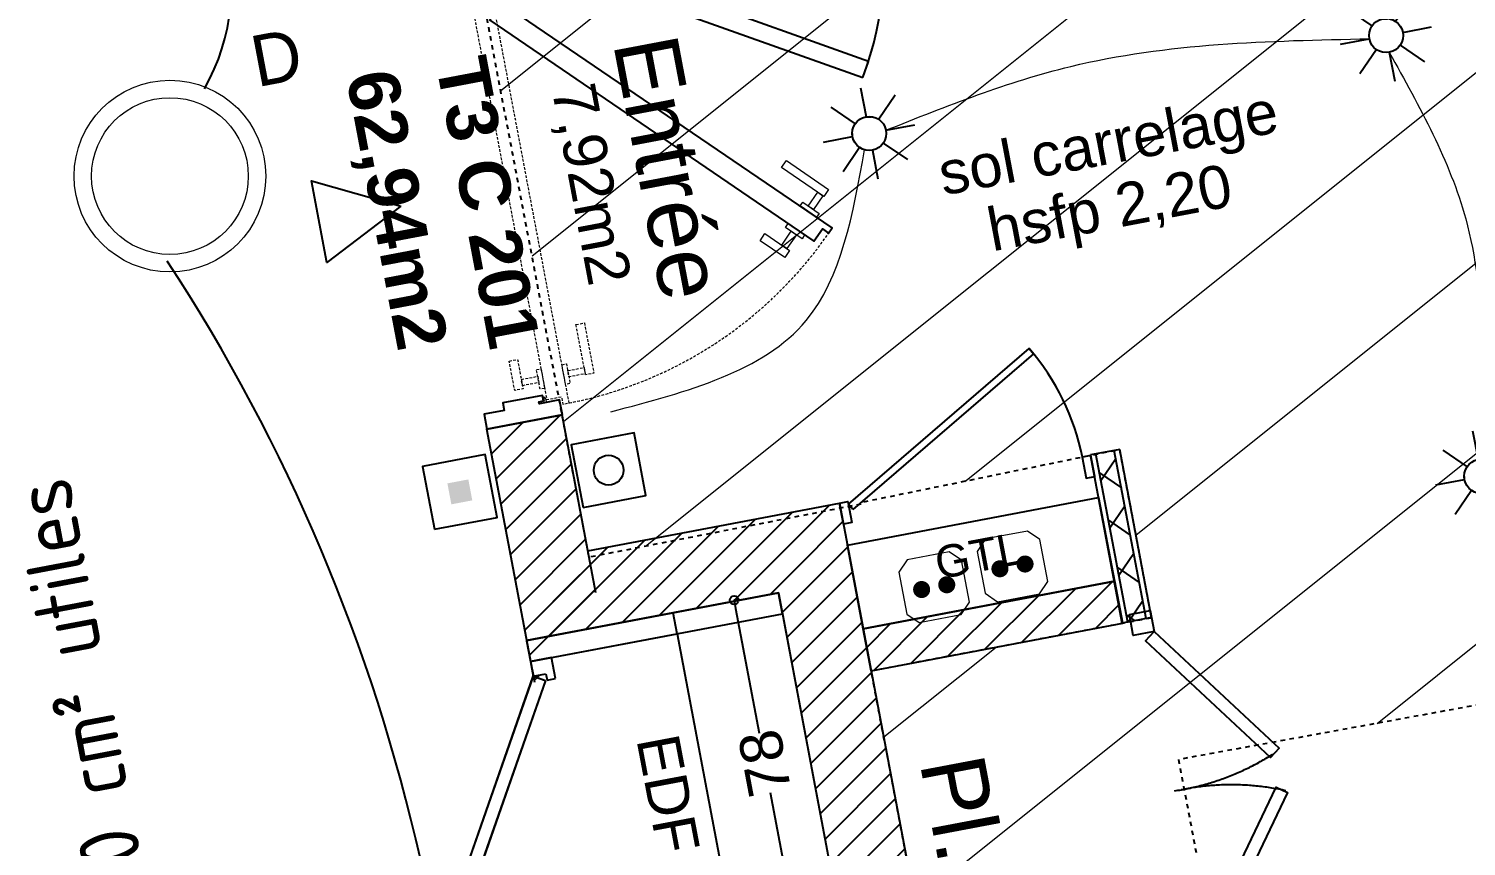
# Model space of a CAD drawing. Header units: centimetres. Extents: x 187368 to 251255, y -383447 to -322514.
# Drawn here: x 203335 to 206708, y -360285 to -358367 of the extents above; entities that cross this region are included whole.
import ezdxf

# ---------------------------------------------------------------- set-up
doc = ezdxf.new("R2010")
doc.units = ezdxf.units.CM
doc.header["$PDMODE"] = 67
for name, pattern in [('Style de ligne -1', [0.41664, 0.20828, -0.20836]), ('Style de ligne -16', [0.192476, 0.123031, -0.069444]), ('Style de ligne -2', [0.694425, 0.48607, -0.208355])]:
    doc.linetypes.add(name, pattern=pattern)
doc.layers.get('0').update_dxf_attribs({"color": 252})
doc.layers.add('3-BAT C-Niveau 2', color=252, linetype='Continuous')
doc.layers.add('prlm-MOD-PB', color=123, linetype='Continuous')
for name, color, linetype, lineweight in [('prlm-ELEC-BT', 1, 'Continuous', 25), ('prlm-ELEC-CFO', 1, 'Continuous', 25), ('RESERAVTION', 5, 'Continuous', 25)]:
    doc.layers.add(name, color=color, linetype=linetype, lineweight=lineweight)
doc.styles.add('Arial', font='arial.ttf', dxfattribs={"height": 100})
doc.styles.add('Geneva', font='arial.ttf')
doc.styles.add('Geneva (bold)', font='arialbd.ttf')
doc.styles.add('Helvetica', font='arial.ttf')
doc.styles.add('prlm-elec-cfo', font='comic.ttf', dxfattribs={"height": 12})
doc.styles.get("Standard").update_dxf_attribs({"font": 'isocp.shx', "height": 100})
doc.dimstyles.get("Standard").update_dxf_attribs({"dimtxt": 100, "dimasz": 20, "dimexe": 0.18, "dimexo": 0.0625, "dimgap": 0, "dimtad": 0, "dimtoh": 1, "dimdec": 0, "dimlfac": 0.1, "dimzin": 0, "dimdsep": 46, "dimtxsty": 'Arial', "dimblk": 'ORIGIN', "dimcen": 0.09, "dimclrd": 256, "dimclre": 256, "dimclrt": 256, "dimadec": 0, "dimazin": 0, "dimtfac": 1, "dimtdec": 0, "dimtofl": 0, "dimtmove": 0, "dimatfit": 3, "dimldrblk": 'ORIGIN', "dimfxl": 1, "dimtolj": 1, "dimtzin": 0, "dimlwd": -1, "dimlwe": 25, "dimarcsym": 0})
pattern_1 = [(45, (67117.507, 115456.283), (-31.2347524, 39.0434405), [])]

# ---------------------------------------------------------------- blocks, each defined once
blk = doc.blocks.new('Groupe-217-1')
at = {"linetype": 'Continuous'}
for p, q in [((13817.16, -47519.55), (13830.74, -47591.27)), ((13762.98, -47529.81), (13758.07, -47530.74)), ((13758.07, -47530.74), (13758.72, -47534.18)), ((13763.91, -47534.72), (13762.98, -47529.81)), ((13736.63, -47597.34), (13758.72, -47534.18)), ((13758.72, -47534.18), (13761.67, -47533.62)), ((13758.72, -47534.18), (13761.55, -47535.17)), ((13761.67, -47533.62), (13761.95, -47535.09)), ((13761.95, -47535.09), (13763.91, -47534.72)), ((13761.55, -47535.17), (13739.46, -47598.33)), ((13739.46, -47598.33), (13736.63, -47597.34)), ((13771, -47599.02), (13773.95, -47598.47)), ((13771.65, -47602.46), (13771, -47599.02)), ((13773.67, -47596.99), (13775.64, -47596.62)), ((13773.95, -47598.47), (13773.67, -47596.99)), ((13775.64, -47596.62), (13776.57, -47601.53)), ((13776.57, -47601.53), (13771.65, -47602.46))]:
    blk.add_line(p, q, dxfattribs=at)
at = {"linetype": 'Continuous', "flags": 128}
blk.add_lwpolyline([(13758.07, -47530.74), (13817.16, -47519.55), (13816.23, -47514.64), (13757.14, -47525.82)], close=True, dxfattribs=at)
at = {"linetype": 'Continuous'}
blk.add_arc((13756.86, -47524.35), 76, 256.7654, 280.7231, dxfattribs=at)
at = {"insert": (13790.38, -47561.77), "char_height": 9.966, "width": 55.6525, "attachment_point": 5, "rotation": 280.7231, "line_spacing_factor": 0.72537, "style": 'Geneva'}
blk.add_mtext('EDF', dxfattribs=at)
blk = doc.blocks.new('Groupe-108-1')
at = {"linetype": 'Continuous', "flags": 128}
for points in [[(13903.49, -47518.81), (13904.42, -47523.73), (13899.51, -47524.66), (13898.58, -47519.74)], [(13904.42, -47523.73), (13933.74, -47551.1), (13931.71, -47553.27), (13902.39, -47525.9)], [(13915.74, -47596.41), (13933.02, -47560.22), (13935.71, -47561.5), (13918.43, -47597.69)], [(13914.44, -47603.54), (13913.51, -47598.62), (13918.43, -47597.69), (13919.36, -47602.61)]]:
    blk.add_lwpolyline(points, close=True, dxfattribs=at)
at = {"linetype": 'Style de ligne -2', "ltscale": 50.8}
for centre, start, end in [((13900.35, -47502.22), 278.5248, 303.8481), ((13922.5, -47619.2), 77.5991, 102.9224)]:
    blk.add_arc(centre, 59.53, start, end, dxfattribs=at)
blk = doc.blocks.new('xi.gtl')
at = {"linetype": 'Continuous', "flags": 128}
for points in [[(2.8, 22.99), (2.02, 24.35), (50.51, 52.34), (51.28, 50.98)], [(0, 25), (2.02, 25), (2.02, 20), (0, 20)], [(60, 25), (57.98, 25), (57.98, 20), (60, 20)], [(0, 15), (60, 15), (60, -5), (0, -5)]]:
    blk.add_lwpolyline(points, close=True, dxfattribs=at)
at = {"linetype": 'Continuous'}
blk.add_arc((2.02, 24.35), 55.99, 0.6678, 30, dxfattribs=at)
at = {"insert": (19.5, 10.66), "char_height": 7.565, "attachment_point": 1, "line_spacing_factor": 0.834288, "style": 'Helvetica'}
blk.add_mtext('GTL', dxfattribs=at)
at = {"flags": 1}
blk.add_attdef('GTL', (0, -5), '', height=0.018, dxfattribs=at)
blk = doc.blocks.new('xi.edf73')
at = {"linetype": 'Continuous'}
for p, q in [((0, 0), (73, 0)), ((5, -30), (0, -30)), ((0, -30), (0, -35)), ((5, -32), (5, -30)), ((68, -32), (68, -30)), ((68, -30), (73, -30)), ((73, -30), (73, -35)), ((3.5, -35), (3.5, -32)), ((3.5, -32), (5, -32)), ((3.5, -35), (5, -32.4)), ((5, -32.4), (62.95, -65.86)), ((69.5, -32), (68, -32)), ((69.5, -35), (69.5, -32)), ((0, -35), (3.5, -35)), ((61.45, -68.46), (3.5, -35)), ((73, -35), (69.5, -35)), ((62.95, -65.86), (61.45, -68.46))]:
    blk.add_line(p, q, dxfattribs=at)
at = {"linetype": 'Continuous', "flags": 128}
for points in [[(0, -35), (0, 0), (-5, 0), (-5, -35)], [(78, -35), (73, -35), (73, 0), (78, 0)]]:
    blk.add_lwpolyline(points, close=True, dxfattribs=at)
at = {"linetype": 'Continuous'}
blk.add_arc((-6.5, -35), 76, 336.0423, 0, dxfattribs=at)
at = {"insert": (36.5, -9.03), "char_height": 9.966, "width": 55.6525, "attachment_point": 5, "line_spacing_factor": 0.72537, "style": 'Geneva'}
blk.add_mtext('EDF', dxfattribs=at)
blk = doc.blocks.new('xi.TXT-VBgaz')
at = {"layer": 'prlm-MOD-PB', "insert": (0, 0), "char_height": 14, "width": 256.4416, "attachment_point": 1}
blk.add_mtext('VB gaine gaz 100 cm² utiles', dxfattribs=at)
blk = doc.blocks.new('xi.PCGTL')
at = {"layer": 'prlm-ELEC-CFO', "color": 0, "lineweight": 0}
blk.add_lwpolyline([(-7.5, -5), (-5, -7.5), (5, -7.5), (7.5, -5), (7.5, 5), (5, 7.5), (-5, 7.5), (-7.5, 5)], close=True, dxfattribs=at)
at = {"layer": 'prlm-ELEC-CFO', "color": 0, "linetype": 'ByBlock', "lineweight": 5, "const_width": 2}
for points in [[(-4, 0, 1), (-2, 0, 1)], [(2, 0, 1), (4, 0, 1)]]:
    blk.add_lwpolyline(points, format="xyb", close=True, dxfattribs=at)
blk = doc.blocks.new('xi.BSO')
at = {"layer": 'prlm-ELEC-CFO', "lineweight": 5}
blk.add_hatch(color=0, dxfattribs=at).paths.add_polyline_path([(-2.5, -2.5), (2.5, -2.5), (2.5, 2.5), (-2.5, 2.5)])
at = {"layer": 'prlm-ELEC-CFO', "color": 0, "flags": 128}
blk.add_lwpolyline([(-7.5, -7.5), (7.5, -7.5), (7.5, 7.5), (-7.5, 7.5)], close=True, dxfattribs=at)
blk = doc.blocks.new('xi.BP')
at = {"layer": 'prlm-ELEC-CFO', "color": 0, "flags": 128}
blk.add_lwpolyline([(-7.5, -7.5), (7.5, -7.5), (7.5, 7.5), (-7.5, 7.5)], close=True, dxfattribs=at)
at = {"layer": 'prlm-ELEC-CFO', "color": 0}
blk.add_circle((0, 0), 3.5, dxfattribs=at)
blk = doc.blocks.new('xi.SPOT')
at = {"color": 0, "lineweight": 5}
blk.add_wipeout([(-4, 0), (-2.83, -2.83), (0, -4), (2.83, -2.83), (4, 0), (2.83, 2.83), (0, 4), (-2.83, 2.83)], dxfattribs=at).dxf.layer = 'prlm-ELEC-CFO'
at = {"layer": 'prlm-ELEC-CFO', "color": 0, "linetype": 'ByBlock', "lineweight": -2, "flags": 128}
for points in [[(0, 10.88), (0, 4)], [(-7.69, 7.69), (-2.83, 2.83)], [(7.69, 7.69), (2.83, 2.83)], [(-10.88, 0), (-4, 0)], [(4, 0), (10.88, 0)], [(-2.83, -2.83), (-7.69, -7.69)], [(2.83, -2.83), (7.69, -7.69)], [(0, -4), (0, -10.88)]]:
    blk.add_lwpolyline(points, dxfattribs=at)
at = {"layer": 'prlm-ELEC-CFO', "color": 0, "linetype": 'ByBlock', "lineweight": -2}
blk.add_circle((0, 0), 4, dxfattribs=at)
blk = doc.blocks.new('xi.lumD')
at = {"layer": 'prlm-ELEC-CFO', "color": 0, "linetype": 'ByBlock', "lineweight": 13}
for radius in [22.49, 18.39]:
    blk.add_circle((0, 0), radius, dxfattribs=at)
blk = doc.blocks.new('_Origin')
at = {"color": 0, "linetype": 'ByBlock', "lineweight": -2}
blk.add_line((0, 0), (-1, 0), dxfattribs=at)
blk.add_circle((0, 0), 0.5, dxfattribs=at)
blk = doc.blocks.new('*D415')
at = {"layer": 'Defpoints', "color": 0, "transparency": 16777216}
for p in [(205002.1, -359705), (205134.5, -360471.7), (205146.9, -360469.4)]:
    blk.add_point(p, dxfattribs=at)
at = {"layer": 'RESERAVTION', "lineweight": 25, "transparency": 16777216}
for p, q in [((205002.1, -359705), (204989.6, -359707.4)), ((205146.8, -360469.4), (205134.3, -360471.7))]:
    blk.add_line(p, q, dxfattribs=at)
at = {"layer": 'RESERAVTION', "transparency": 16777216}
for p, q in [((204993.5, -359727), (205048.9, -360019.4)), ((205130.8, -360452), (205075.4, -360159.6))]:
    blk.add_line(p, q, dxfattribs=at)
at = {"layer": 'RESERAVTION', "transparency": 16777216, "xscale": 20, "yscale": 20, "zscale": 20}
for p, rotation in [((204989.8, -359707.3), 100.7236014113933), ((205134.5, -360471.7), 280.7236014113932)]:
    blk.add_blockref('_Origin', p, dxfattribs=dict(at, rotation=rotation))
at = {"layer": 'RESERAVTION', "transparency": 16777216, "insert": (205062.1, -360089.5), "char_height": 100, "attachment_point": 5, "rotation": 100.7236, "style": 'Arial'}
blk.add_mtext('\\A1;78', dxfattribs=at)

msp = doc.modelspace()

# ---------------------------------------------------------------- hatches: boundary and pattern name
at = {"linetype": 'Continuous', "lineweight": 18}
h = msp.add_hatch(dxfattribs=at)
h.set_pattern_fill('BA 13', color=256, scale=10, style=0, pattern_type=2)
h.set_pattern_definition([(218.65981, (66931.62, 115456.3), (-199.24783, 287.75041), [])])
h.paths.add_polyline_path([(204131.1, -356871.2), (205507.1, -356610.6), (205752.4, -357906.6), (205362.5, -357980.5), (205371.8, -358029.6), (205810.8, -357946.5), (205403.6, -355795.2), (206583.2, -355571.8), (207390.2, -359833.6), (206032.7, -360081.2), (206121.8, -360551.7), (205463.8, -360676.3), (205311.7, -359872.7), (205969.6, -359748.1), (205894.9, -359354), (205291.8, -359477.6), (205292.5, -359481.1), (204649.7, -359606.6), (204386.3, -358216.3), (204387.8, -358215.9), (204438.4, -358206.4), (204429.1, -358157.2), (204377, -358167.1)])
at = {"linetype": 'Continuous'}
h = msp.add_hatch(dxfattribs=at)
h.set_pattern_fill('02_ISOLANT', color=256, scale=10, angle=100.7236, style=0, pattern_type=2)
h.set_pattern_definition([(145.723595, (66931.62, 115456.28), (-45.054865, -66.106423), []), (235.723595, (66931.62, 115456.28), (-66.106423, 45.054865), [])])
h.paths.add_polyline_path([(205913.6, -359758.7), (205956.8, -359750.6), (205882.1, -359356), (205838.9, -359364.2)])
h = msp.add_hatch(dxfattribs=at)
h.set_pattern_fill('MURS MACONNERIE-2', color=256, scale=10, style=0, pattern_type=2)
h.set_pattern_definition(pattern_1)
h.paths.add_polyline_path([(205293, -359774.5), (205311.7, -359872.7), (205902.1, -359760.9), (205883.5, -359662.7)])
at = {"layer": '3-BAT C-Niveau 2', "linetype": 'Continuous'}
h = msp.add_hatch(dxfattribs=at)
h.set_pattern_fill('MURS MACONNERIE-2', color=256, scale=10, style=0, pattern_type=2)
h.set_pattern_definition(pattern_1)
h.paths.add_polyline_path([(204522, -359900.1), (204665.4, -359689.8), (204586.4, -359272.7), (204409.5, -359306.2)])
h = msp.add_hatch(dxfattribs=at)
h.set_pattern_fill('MURS MACONNERIE-2', color=256, scale=10, style=0, pattern_type=2)
h.set_pattern_definition(pattern_1)
h.paths.add_polyline_path([(204646.8, -359591.5), (204503.4, -359801.9), (205093.9, -359690.1), (205237.3, -359479.7)])
h = msp.add_hatch(dxfattribs=at)
h.set_pattern_fill('MURS MACONNERIE-2', color=256, scale=10, style=0, pattern_type=2)
h.set_pattern_definition(pattern_1)
h.paths.add_polyline_path([(205237.3, -359479.7), (205093.9, -359690.1), (205406.5, -361341), (205616.9, -361484.4)])

# ---------------------------------------------------------------- linework, layer by layer
at = {"linetype": 'Continuous'}
for p, q in [((205305.4, -358443.2), (204523.8, -358163.9)), ((205900.8, -359761.2), (205826.1, -359366.6)), ((205913.6, -359758.7), (205838.9, -359364.2)), ((205913.6, -359758.7), (205838.9, -359364.2)), ((205956.8, -359750.6), (205882.1, -359356)), ((205956.8, -359750.6), (205882.1, -359356)), ((205293, -359774.5), (205883.5, -359662.7)), ((205902.1, -359760.9), (205883.5, -359662.7)), ((205311.7, -359872.7), (205293, -359774.5)), ((205311.7, -359872.7), (205902.1, -359760.9))]:
    msp.add_line(p, q, dxfattribs=at)
at = {"linetype": 'Continuous', "lineweight": 25}
for p, q in [((205894.9, -359353.5), (205826.1, -359366.6)), ((205900.8, -359761.2), (205826.1, -359366.6)), ((205969.6, -359748.1), (205894.9, -359353.5)), ((205969.6, -359748.1), (205900.8, -359761.2))]:
    msp.add_line(p, q, dxfattribs=at)
at = {"linetype": 'Continuous', "lineweight": 18}
for p, q in [((205293, -359774.5), (205883.5, -359662.7)), ((205311.7, -359872.7), (205902.1, -359760.9))]:
    msp.add_line(p, q, dxfattribs=at)
at = {"linetype": 'Style de ligne -1', "ltscale": 50.8, "flags": 128}
msp.add_lwpolyline([(204131.1, -356871.2), (205507.1, -356610.6), (205752.4, -357906.6), (205362.5, -357980.5), (205371.8, -358029.6), (205810.8, -357946.5), (205403.6, -355795.2), (206583.2, -355571.8), (207390.2, -359833.6), (206032.7, -360081.2), (206121.8, -360551.7), (205463.8, -360676.3), (205311.7, -359872.7), (205969.6, -359748.1), (205894.9, -359354), (205291.8, -359477.6), (205292.5, -359481.1), (204649.7, -359606.6), (204386.3, -358216.3)], dxfattribs=at)
at = {"linetype": 'Continuous', "flags": 128}
for points in [[(204430, -358295.3), (204421.5, -358307.7), (204436.2, -358317.7), (204416.5, -358346.6), (205177.3, -358865.2), (205197, -358836.2), (205211.7, -358846.3), (205220.2, -358833.9)], [(204586.9, -359272.6), (204580.3, -359237.6), (204533, -359246.6), (204532.1, -359241.7), (204543, -359239.6), (204540.6, -359226.8), (204447.2, -359244.5), (204450.6, -359262.2), (204403.4, -359271.1), (204410, -359306.1)]]:
    msp.add_lwpolyline(points, close=True, dxfattribs=at)
at = {"linetype": 'Style de ligne -16', "lineweight": 18, "ltscale": 50.8, "flags": 128}
for points in [[(204425, -358305.1), (204410.2, -358307.9), (204413.5, -358325.4), (204379.1, -358331.9), (204550.4, -359236.5), (204584.8, -359230), (204588.1, -359247.5), (204602.9, -359244.7)], [(204618.9, -359060.7), (204638.6, -359056.9), (204660.9, -359174.8), (204641.3, -359178.6)], [(204462.1, -359146.3), (204481.8, -359142.6), (204494.8, -359211.4), (204475.1, -359215.1)], [(204526.1, -359166.3), (204536.8, -359164.3), (204545.5, -359210.4), (204534.8, -359212.5)], [(204585.9, -359155), (204596.6, -359152.9), (204605.3, -359199.1), (204594.6, -359201.1)], [(204599.6, -359168.7), (204638, -359161.4), (204640.8, -359176.1), (204602.3, -359183.4)], [(204490.6, -359189.3), (204529.1, -359182), (204531.9, -359196.7), (204493.4, -359204)]]:
    msp.add_lwpolyline(points, close=True, dxfattribs=at)
at = {"linetype": 'Continuous', "lineweight": 18, "flags": 128}
for points in [[(205211.8, -358743.5), (205200.6, -358760), (205101.4, -358692.4), (205112.7, -358675.9)], [(205198.5, -358758.6), (205176.5, -358790.9), (205164.1, -358782.5), (205186.1, -358750.1)], [(205189.7, -358799.9), (205183.6, -358808.9), (205144.7, -358782.4), (205150.9, -358773.5)], [(205110.4, -358832.7), (205116.6, -358823.8), (205155.4, -358850.2), (205149.3, -358859.2)], [(205051.1, -358863.9), (205062.4, -358847.3), (205120.2, -358886.8), (205108.9, -358903.3)], [(205101.6, -358874.1), (205123.7, -358841.8), (205136.1, -358850.2), (205114, -358882.5)], [(204533.9, -359245.6), (204548.6, -359242.8), (204549.7, -359241.2), (204548.4, -359234.5), (204543.5, -359231.2), (204542.4, -359231.4), (204544.1, -359240.4), (204533.3, -359242.5)]]:
    msp.add_lwpolyline(points, close=True, dxfattribs=at)
at = {"linetype": 'Style de ligne -16', "lineweight": 18, "ltscale": 50.8}
msp.add_arc((204415.7, -358294.1), 968.8, 281.1435, 325.2564, dxfattribs=at)
at = {"layer": '3-BAT C-Niveau 2', "linetype": 'Continuous', "lineweight": 25}
for p, q in [((204586.4, -359272.7), (204409.5, -359306.2)), ((204665.4, -359689.8), (204586.4, -359272.7)), ((204665.4, -359689.8), (204586.4, -359272.7)), ((204522, -359900.1), (204409.5, -359306.2)), ((204522, -359900.1), (204409.5, -359306.2)), ((204646.8, -359591.5), (205237.3, -359479.7)), ((204646.8, -359591.5), (205237.3, -359479.7)), ((205237.3, -359479.7), (205616.9, -361484.4)), ((205237.3, -359479.7), (205616.9, -361484.4)), ((204503.4, -359801.9), (205093.9, -359690.1)), ((204503.4, -359801.9), (205093.9, -359690.1)), ((205093.9, -359690.1), (205406.5, -361341)), ((205093.9, -359690.1), (205406.5, -361341))]:
    msp.add_line(p, q, dxfattribs=at)
at = {"layer": '3-BAT C-Niveau 2', "linetype": 'Continuous', "flags": 128}
msp.add_lwpolyline([(204207.7, -358783.2), (204034.2, -358915.2), (203998, -358723.5)], close=True, dxfattribs=at)
at = {"layer": 'prlm-ELEC-CFO'}
for centre, radius, start, end in [((203334.3, -358269), 476.4, 329.9962, 67.984), ((200080.2, -361254.5), 4278.2, 352.1964, 33.2041)]:
    msp.add_arc(centre, radius, start, end, dxfattribs=at)
at = {"layer": 'prlm-ELEC-CFO', "lineweight": 13}
for points in [[(205346.3, -358604.8), (205779.9, -358455), (206480.5, -358390)], [(206527.2, -358421.9), (206706.7, -358812.5), (206735.8, -359377.4)], [(204700.9, -359265.2), (205159.1, -359051.1), (205296, -358650.7)]]:
    msp.add_spline(points, degree=3, dxfattribs=at)

# ---------------------------------------------------------------- block references
at = {"xscale": 10, "yscale": 10, "zscale": 10, "rotation": 10.7235947439126}
msp.add_blockref('xi.gtl', (205283.8, -359725.4), dxfattribs=at)
at = {"xscale": 10, "yscale": 10, "zscale": 10}
msp.add_blockref('Groupe-108-1', (66931.6, 115456.3), dxfattribs=at)
at = {"layer": '3-BAT C-Niveau 2', "xscale": 10, "yscale": 10, "zscale": 10}
msp.add_blockref('Groupe-217-1', (66931.6, 115456.3), dxfattribs=at)
at = {"layer": 'prlm-ELEC-BT', "xscale": 10, "yscale": 10, "zscale": 10, "rotation": 280.7231049963625}
msp.add_blockref('xi.edf73', (204856.3, -359786.3), dxfattribs=at)
at = {"layer": 'prlm-ELEC-CFO', "xscale": 10, "yscale": 10, "zscale": 10, "rotation": 10.72360141139323}
for name, p in [('xi.BP', (204695.5, -359402.2)), ('xi.BSO', (204346.4, -359453.2)), ('xi.PCGTL', (205643.2, -359628)), ('xi.PCGTL', (205459.5, -359676.7))]:
    msp.add_blockref(name, p, dxfattribs=at)
at = {"layer": 'prlm-MOD-PB', "xscale": 10, "yscale": 10, "zscale": 10, "rotation": 100.7236014113934}
msp.add_blockref('xi.TXT-VBgaz', (203701.3, -361600.5), dxfattribs=at)

# ---------------------------------------------------------------- texts
at = {"style": 'Helvetica'}
for s, height, p in [('Entrée', 151.31, (204705.7, -358400.3)), ('7,92m2', 102.16, (204561.5, -358506.7))]:
    msp.add_text(s, height=height, rotation=280.7236, dxfattribs=at).set_placement(p)
at = {"attachment_point": 2, "line_spacing_factor": 0.834288, "style": 'Helvetica'}
for s, insert, char_height, rotation in [('sol carrelage', (205858.2, -358583.8), 100.872, 10.7236), ('hsfp 2,20', (205861.5, -358736.2), 100.87, 10.7236), ('Pl.\\P', (205597, -360182), 151.31, 280.7236)]:
    msp.add_mtext(s, dxfattribs=dict(at, insert=insert, char_height=char_height, rotation=rotation))
at = {"layer": '3-BAT C-Niveau 2', "insert": (204290.7, -358773.4), "char_height": 120, "attachment_point": 5, "rotation": 280.7236, "line_spacing_factor": 1.060906, "style": 'Geneva (bold)'}
msp.add_mtext(' T3 C 201\\P62,94m2', dxfattribs=at)
at = {"layer": 'prlm-ELEC-CFO', "lineweight": 20, "insert": (203905.1, -358375.3), "char_height": 120, "attachment_point": 2, "rotation": 10.7236, "line_spacing_factor": 0.8, "style": 'prlm-elec-cfo', "bg_fill": 3, "box_fill_scale": 0.95, "bg_fill_color": 256, "bg_fill_transparency": 0}
msp.add_mtext('D', dxfattribs=at)

# ---------------------------------------------------------------- dimensions: what is measured, and where the dimension line sits
at = {"layer": 'RESERAVTION'}
dim = msp.add_linear_dim(base=(205134.5, -360471.7), p1=(205002.1, -359705), p2=(205146.9, -360469.4), angle=100.7236, dimstyle='Standard', dxfattribs=at)
dim.commit()
dim.dimension.update_dxf_attribs({"geometry": '*D415', "text_midpoint": (205062.1, -360089.5)})

# ---------------------------------------------------------------- next in the draw order: block references
at = {"layer": 'prlm-ELEC-CFO', "xscale": 10, "yscale": 10, "zscale": 10}
for name, p, rotation in [('xi.SPOT', (206519.8, -358382.6), 10.72360141139323), ('xi.lumD', (203666.1, -358712.3), 10.72360141139267), ('xi.SPOT', (205307, -358612.2), 10.72360141139323), ('xi.SPOT', (206743.2, -359416.7), 10.72360141139323)]:
    msp.add_blockref(name, p, dxfattribs=dict(at, rotation=rotation))

# ---------------------------------------------------------------- next in the draw order: linework, layer by layer
at = {"linetype": 'Continuous'}
for p, q in [((204510.4, -358201.5), (205291.9, -358480.9)), ((205291.9, -358480.9), (205305.4, -358443.2))]:
    msp.add_line(p, q, dxfattribs=at)
msp.add_arc((204513.7, -358192.1), 830.5, 339.6405, 10.7236, dxfattribs=at)

doc.saveas('drawing.dxf')
